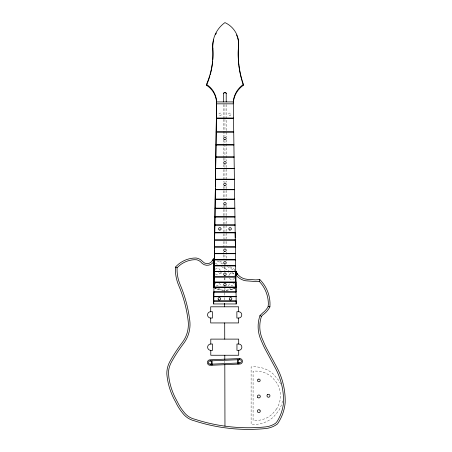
<?xml version="1.0" encoding="UTF-8"?>
<svg xmlns="http://www.w3.org/2000/svg" width="452" height="452" viewBox="0 0 452 452"><rect width="100%" height="100%" fill="white"/><g stroke="black" fill="none" stroke-linecap="round" stroke-linejoin="round"><path stroke-width="0.34" stroke-dasharray="2.26 1.69" d="M236 287.692A25.448 25.448 0 0 1 224.943 290.218L222.876 290.144A25.448 25.448 0 0 1 213.723 287.687M217.265 260.985L224.006 264.731M227.328 266.578L235.554 271.155M215.305 263.194L218.389 264.906M221.474 266.623L228.876 270.742M231.961 272.454L235.046 274.172M219.632 260.99L222.587 262.64M229.74 266.646L235.142 269.669M224.621 292.28L224.616 288.11M224.621 292.975L224.633 297.122M224.633 297.811L224.644 301.269M224.797 360.871L224.802 362.973M226.209 104.542L226.209 137.007M226.209 139.832L226.209 161.008M226.209 165.24L226.209 182.179M226.209 186.416L226.209 201.942M226.209 205.474L226.209 238.645M226.209 241.47L226.209 245.702M226.209 252.052L226.209 260.527M224.943 104.542L224.943 118.65M224.943 119.356L224.943 136.284M224.943 140.515L224.943 157.449M224.943 158.155L224.943 160.268M224.943 165.206L224.943 168.732M224.943 169.438L224.943 182.84M224.943 186.371L224.943 189.897M224.943 190.603L224.943 201.886M224.943 205.417L224.943 217.406M224.943 218.113L224.943 225.164M224.943 225.87L224.943 232.927M224.943 233.633L224.943 240.684M224.943 241.391L224.943 245.622M224.943 254.792L224.943 259.024M224.943 266.725L224.943 270.884M224.943 277.782L224.943 281.24M224.943 288.144L224.943 290.218M224.616 266.465L224.616 270.658M224.616 277.641L224.616 281.133M223.678 104.542L223.678 118.656M223.678 119.362L223.678 137.007M223.678 139.832L223.678 157.477M223.678 158.183L223.678 161.008M223.678 164.534L223.678 168.771M223.678 169.477L223.678 182.179M223.678 186.416L223.678 189.942M223.678 190.648L223.678 201.942M223.678 205.474L223.678 217.468M223.678 218.175L223.678 225.232M223.678 225.938L223.678 233M223.678 233.707L223.678 238.645M223.678 241.47L223.678 247.114M223.678 252.052L223.678 254.171M223.678 254.877L223.678 259.115M223.039 290.15A25.448 25.448 0 0 1 213.886 287.692M235.837 287.687A25.448 25.448 0 0 1 224.78 290.212M216.655 285.958A0.695 0.695 0 0 1 217.35 285.263A0.695 0.695 0 0 1 218.045 285.958M230.983 272.307A1.266 1.266 0 0 1 229.746 273.816A1.266 1.266 0 0 1 228.509 272.307M231.266 285.958A0.616 0.616 0 0 1 231.882 285.342A0.616 0.616 0 0 1 232.497 285.958M221.384 272.307A1.266 1.266 0 0 1 220.141 273.816A1.266 1.266 0 0 1 218.904 272.307M234.616 278.008A3.158 3.158 0 0 1 229.147 278.008M228.831 275.613A3.158 3.158 0 0 1 234.933 275.613M234.113 288.195A3.158 3.158 0 0 1 229.65 288.195M228.723 285.958A3.158 3.158 0 0 1 231.062 282.907M232.701 282.907A3.158 3.158 0 0 1 235.04 285.958M220.401 272.302A3.158 3.158 0 0 1 215.118 273.714M215.118 269.251A3.158 3.158 0 0 1 220.401 270.663M219.582 288.195A3.158 3.158 0 0 1 215.118 288.195M214.615 284.381A3.158 3.158 0 0 1 215.768 283.223M218.932 283.223A3.158 3.158 0 0 1 220.508 285.958M282.489 400.952A28.809 28.809 0 0 1 278.601 410.885L273.437 417.032A28.809 28.809 0 0 1 251.114 424.247L251.114 366.962A28.809 28.809 0 0 1 273.437 374.177L278.601 380.324A28.809 28.809 0 0 1 280.76 384.494M276.664 408.879L272.234 414.151A24.702 24.702 0 0 1 253.092 420.337L253.092 371.211A24.702 24.702 0 0 1 272.234 377.397L276.664 382.669A24.702 24.702 0 0 1 276.664 408.879M229.119 115.401A1.249 1.249 0 0 0 231 114.322A1.249 1.249 0 0 0 229.119 113.237A1.249 1.249 0 0 0 229.119 115.401M219.508 115.401A1.266 1.266 0 0 0 221.407 114.305A1.266 1.266 0 0 0 219.508 113.215A1.266 1.266 0 0 0 219.508 115.401"/><path stroke-width="0.68" d="M216.604 102.762A21.888 21.673 0 0 0 206.496 85.242L206.496 84.4A78.546 77.784 0 0 0 212.779 48.206A29.386 29.097 0 0 1 224.943 22.6A23.47 23.238 0 0 1 238.577 45.646L238.357 48.257A96.564 95.626 0 0 0 243.391 84.4A23.86 23.628 0 0 0 233.283 101.915L236.198 303.959L213.689 303.959L214.016 281.41M214.062 278.59L214.48 249.905M214.497 248.51L215.372 188.394M215.395 186.987L216.604 101.915A21.888 21.673 0 0 0 206.496 84.4M213.886 287.692L216.604 103.836L233.283 103.836M213.689 303.959L213.824 291.806L236.063 291.806L236.068 292.122L213.824 292.122M236.063 291.806L236 287.319L213.886 287.319L214.299 259.663L235.588 259.663M212.299 260.804L213.355 258.81L214.186 260.425L213.723 287.687L213.723 262.313L213.208 261.363L213.723 260.425L213.355 258.81L214.203 259.278M213.723 260.425L213.457 262.16L212.926 262.719A7.65 7.65 0 0 1 202.321 263.561L200.987 262.205A8.825 8.825 0 0 0 196.366 259.73L194.162 259.702A25.617 25.617 0 0 0 177.941 266.906L177.082 267.804L177.054 268.697A39.488 39.488 0 0 0 180.195 284.743A132.871 132.871 0 0 1 189.789 320.649A31.555 31.555 0 0 1 184.732 341.927L183.574 343.56A152.821 152.821 0 0 0 171.342 362.289A23.035 23.035 0 0 0 168.472 372.86L168.935 377.832A65.789 65.789 0 0 0 175.037 397.342L177.489 402.065A50.245 50.245 0 0 0 183.84 411.97L184.806 413.184A18.831 18.831 0 0 0 193.36 418.823L194.874 419.236A172.975 172.975 0 0 0 223.887 425.999L229.797 426.744A172.771 172.771 0 0 0 265.46 426.914A21.995 21.995 0 0 0 275.635 423.236L277.099 421.501A42.533 42.533 0 0 0 283.325 404.32L283.534 399.24A69.15 69.15 0 0 0 274.901 367.199L265.313 349.402A72.388 72.388 0 0 1 262.702 343.995L261.019 340.096A33.375 33.375 0 0 1 259.273 317.88L259.951 315.609L262.448 313.129A20.408 20.408 0 0 0 268.03 306.846L268.358 304.349A32.979 32.979 0 0 0 260.279 282.472L259.182 281.297L255.713 281.539L245.622 280.777A15.679 15.679 0 0 1 236.238 275.285L235.837 274.748L237.515 274.24L235.837 271.313L236.436 271.646L236.769 273.245A14.029 14.029 0 0 0 247.142 279.319L255.73 279.89L259.815 279.562A34.629 34.629 0 0 1 269.9 306.863A22.058 22.058 0 0 1 262.685 314.982L261.431 316.423A31.747 31.747 0 0 0 262.539 339.446L263.465 341.531A70.845 70.845 0 0 0 266.77 348.633L276.341 366.397A70.8 70.8 0 0 1 285.167 402.636A44.177 44.177 0 0 1 277.432 423.982A23.64 23.64 0 0 1 265.629 428.552A174.432 174.432 0 0 1 229.616 428.383L223.655 427.632A174.432 174.432 0 0 1 194.411 420.818A20.481 20.481 0 0 1 182.552 412.998A51.844 51.844 0 0 1 175.534 401.783A67.438 67.438 0 0 1 166.822 373.894A24.668 24.668 0 0 1 169.895 361.504A154.398 154.398 0 0 1 182.246 342.582A29.922 29.922 0 0 0 188.156 320.83A131.238 131.238 0 0 0 178.67 285.365A41.104 41.104 0 0 1 175.455 267.115A27.267 27.267 0 0 1 195.982 258.002A10.475 10.475 0 0 1 202.643 261.567A5.995 5.995 0 0 0 212.756 259.889L214.186 260.425M238.577 45.646L238.357 49.104A96.564 95.626 0 0 0 238.357 59.585M223.678 101.915L223.678 93.705C223.621 92.078 226.271 92.078 226.209 93.705L226.209 101.915M236.125 272.793L236.436 271.646M259.182 281.297L259.815 279.562M210.05 360.894L239.645 359.651M210.191 364.205L239.78 362.962M216.604 101.915L233.379 101.915M233.492 118.017L216.395 118.017L216.395 118.334L233.498 118.334M233.695 131.814L216.186 131.814L216.186 132.125L233.701 132.125M233.887 144.713L215.999 144.713L215.999 145.024L233.893 145.024M234.068 156.872L215.819 156.872L215.819 157.189L234.074 157.189M234.238 168.359L215.649 168.359L215.649 168.669L234.243 168.669M234.396 179.195L215.491 179.195L215.491 179.506L234.402 179.506M234.548 189.411L215.338 189.411L215.338 189.727L234.554 189.727M234.69 199.049L215.197 199.049L215.197 199.36L234.695 199.36M234.825 208.146L215.062 208.146L215.062 208.457L234.831 208.457M234.95 216.74L214.932 216.74L214.932 217.05L234.955 217.05M235.074 224.864L214.813 224.864L214.813 225.181L235.08 225.181M235.187 232.571L214.7 232.571L214.7 232.882L235.193 232.882L235.255 237.752M235.294 239.865L214.593 239.865L214.593 240.181L235.3 240.181M235.402 247.114L214.491 247.114L214.491 246.803L235.396 246.803L235.272 239.148M235.492 253.391L214.395 253.391L214.395 253.708L235.498 253.708M214.299 259.973L235.594 259.973M214.208 265.635L235.673 265.635M214.208 265.945L235.678 265.945M214.129 271.336L235.758 271.336M214.129 271.652L235.763 271.652M214.045 276.782L235.842 276.782M214.045 277.099L235.842 277.099M213.971 282.003L235.916 282.003L236 287.003L213.886 287.003M213.971 282.314L235.921 282.314M213.756 296.427L236.13 296.427M213.756 296.738L236.136 296.738M213.689 300.874L236.198 300.874M213.689 301.19L236.198 301.19M210.705 311.716L212.446 311.716L212.446 318.033L210.705 318.033A3.158 3.158 0 0 1 207.541 314.874A3.158 3.158 0 0 1 210.705 311.716L210.705 306.801L238.616 306.801L238.616 311.716A3.158 3.158 0 0 1 241.775 314.874A3.158 3.158 0 0 1 238.616 318.033L238.616 322.943L210.705 322.943L210.705 318.033M238.616 311.716L236.871 311.716L236.871 318.033L238.616 318.033M210.785 344.023L212.53 344.023L212.53 350.345L210.785 350.345A3.158 3.158 0 0 1 207.626 347.181A3.158 3.158 0 0 1 210.785 344.023L210.785 339.113L238.696 339.113L238.696 344.023A3.158 3.158 0 0 1 241.86 347.181A3.158 3.158 0 0 1 238.696 350.345L238.696 355.255L210.785 355.255L210.785 350.345M238.696 344.023L236.955 344.023L236.955 350.345L238.696 350.345M268.268 306.411L269.9 306.863M235.837 273.737L237.515 274.24L235.837 272.725M175.455 267.115L177.082 267.804M259.951 315.609L261.431 316.423M238.023 363.035L238.068 364.131M237.684 359.736L237.825 363.046M212.011 360.809L212.146 364.12M211.948 364.131L211.994 365.227M235.718 280.799L235.837 287.687L235.837 271.313M236.164 301.846L236.198 303.959M224.65 303.343L224.661 306.801M224.7 322.943L224.74 339.113M224.785 355.255L224.797 359.464M224.808 364.38L224.966 426.134M243.391 84.4L243.391 85.242A23.86 23.628 0 0 0 233.283 102.762M212.779 48.206L212.779 49.053A78.546 77.784 0 0 1 212.779 59.636M212.779 49.053A29.386 29.097 0 0 1 213.107 42.302M213.214 41.697A29.386 29.097 0 0 1 213.615 39.895M215.508 34.685A29.386 29.097 0 0 1 216.35 33.041M243.391 85.242A96.564 95.626 0 0 1 242.001 80.868M241.82 80.236A96.564 95.626 0 0 1 240.673 75.789M240.526 75.151A96.564 95.626 0 0 1 238.865 65.461M238.792 64.811A96.564 95.626 0 0 1 238.396 60.24M236.537 34.94A23.47 23.238 0 0 1 237.221 36.584M237.605 37.702A23.47 23.238 0 0 1 238.402 41.172M238.481 41.759A23.47 23.238 0 0 1 238.577 46.488M212.677 60.958A78.546 77.784 0 0 1 212.321 64.246M212.231 64.902A78.546 77.784 0 0 1 211.457 69.472M211.327 70.122A78.546 77.784 0 0 1 210.242 74.631M209.881 75.902A78.546 77.784 0 0 1 206.496 85.242M223.678 93.705A1.266 1.266 0 0 1 224.943 92.44A1.266 1.266 0 0 1 226.209 93.705M258.154 379.211L257.872 379.426A1.367 1.367 0 0 0 259.521 381.578L259.804 381.358A1.367 1.367 0 0 0 258.154 379.211M267.725 394.494L267.42 394.732A1.48 1.48 0 0 0 267.42 396.822L267.725 397.054A1.48 1.48 0 0 0 269.2 397.054L269.505 396.822A1.48 1.48 0 0 0 269.505 394.732L269.2 394.494A1.48 1.48 0 0 0 267.725 394.494M239.6 358.555L210.005 359.798A2.757 2.757 0 0 0 207.366 362.662A2.757 2.757 0 0 0 210.237 365.301L239.826 364.058A2.757 2.757 0 0 0 242.464 361.193A2.757 2.757 0 0 0 239.6 358.555M259.877 410.117L259.572 409.879A1.469 1.469 0 0 0 257.798 412.196L258.103 412.427A1.469 1.469 0 0 0 259.877 410.117M224.311 263.9A1.266 1.266 0 0 0 226.209 262.804A1.266 1.266 0 0 0 224.311 261.708A1.266 1.266 0 0 0 224.311 263.9M218.695 299.896A1.266 1.266 0 0 0 220.599 298.817A1.266 1.266 0 0 0 218.712 297.71A1.266 1.266 0 0 0 218.695 299.896M229.938 299.902A1.266 1.266 0 0 0 231.831 298.806A1.266 1.266 0 0 0 229.938 297.71A1.266 1.266 0 0 0 229.938 299.902M224.311 204.846A1.266 1.266 0 0 0 226.209 203.75A1.266 1.266 0 0 0 224.311 202.66A1.266 1.266 0 0 0 224.311 204.846M224.311 251.346A1.266 1.266 0 0 0 226.209 250.255A1.266 1.266 0 0 0 224.311 249.159A1.266 1.266 0 0 0 224.311 251.346M229.435 229.966A1.266 1.266 0 0 0 231.328 228.876A1.266 1.266 0 0 0 229.435 227.78A1.266 1.266 0 0 0 229.435 229.966M219.192 229.966A1.266 1.266 0 0 0 221.084 228.876A1.266 1.266 0 0 0 219.192 227.78A1.266 1.266 0 0 0 219.192 229.966M224.311 163.867A1.266 1.266 0 0 0 226.209 162.771A1.266 1.266 0 0 0 224.311 161.675A1.266 1.266 0 0 0 224.311 163.867M224.311 285.754A1.266 1.266 0 0 0 226.209 284.658A1.266 1.266 0 0 0 224.311 283.568A1.266 1.266 0 0 0 224.311 285.754M224.113 139.369A1.266 1.266 0 0 0 226.181 138.668A1.266 1.266 0 0 0 224.537 137.222A1.266 1.266 0 0 0 224.113 139.369M224.311 275.313A1.266 1.266 0 0 0 226.209 274.217A1.266 1.266 0 0 0 224.311 273.121A1.266 1.266 0 0 0 224.311 275.313M224.311 185.552A1.266 1.266 0 0 0 226.209 184.461A1.266 1.266 0 0 0 224.311 183.365A1.266 1.266 0 0 0 224.311 185.552M257.793 397.506A1.48 1.48 0 0 0 260.267 396.839A1.48 1.48 0 0 0 258.454 395.031A1.48 1.48 0 0 0 257.793 397.506M238.588 362.527A1.655 1.655 0 0 0 241.328 361.668A1.655 1.655 0 0 0 239.215 359.724A1.655 1.655 0 0 0 238.588 362.527M208.999 363.77A1.655 1.655 0 0 0 211.739 362.911A1.655 1.655 0 0 0 209.626 360.967A1.655 1.655 0 0 0 208.999 363.77"/></g></svg>
